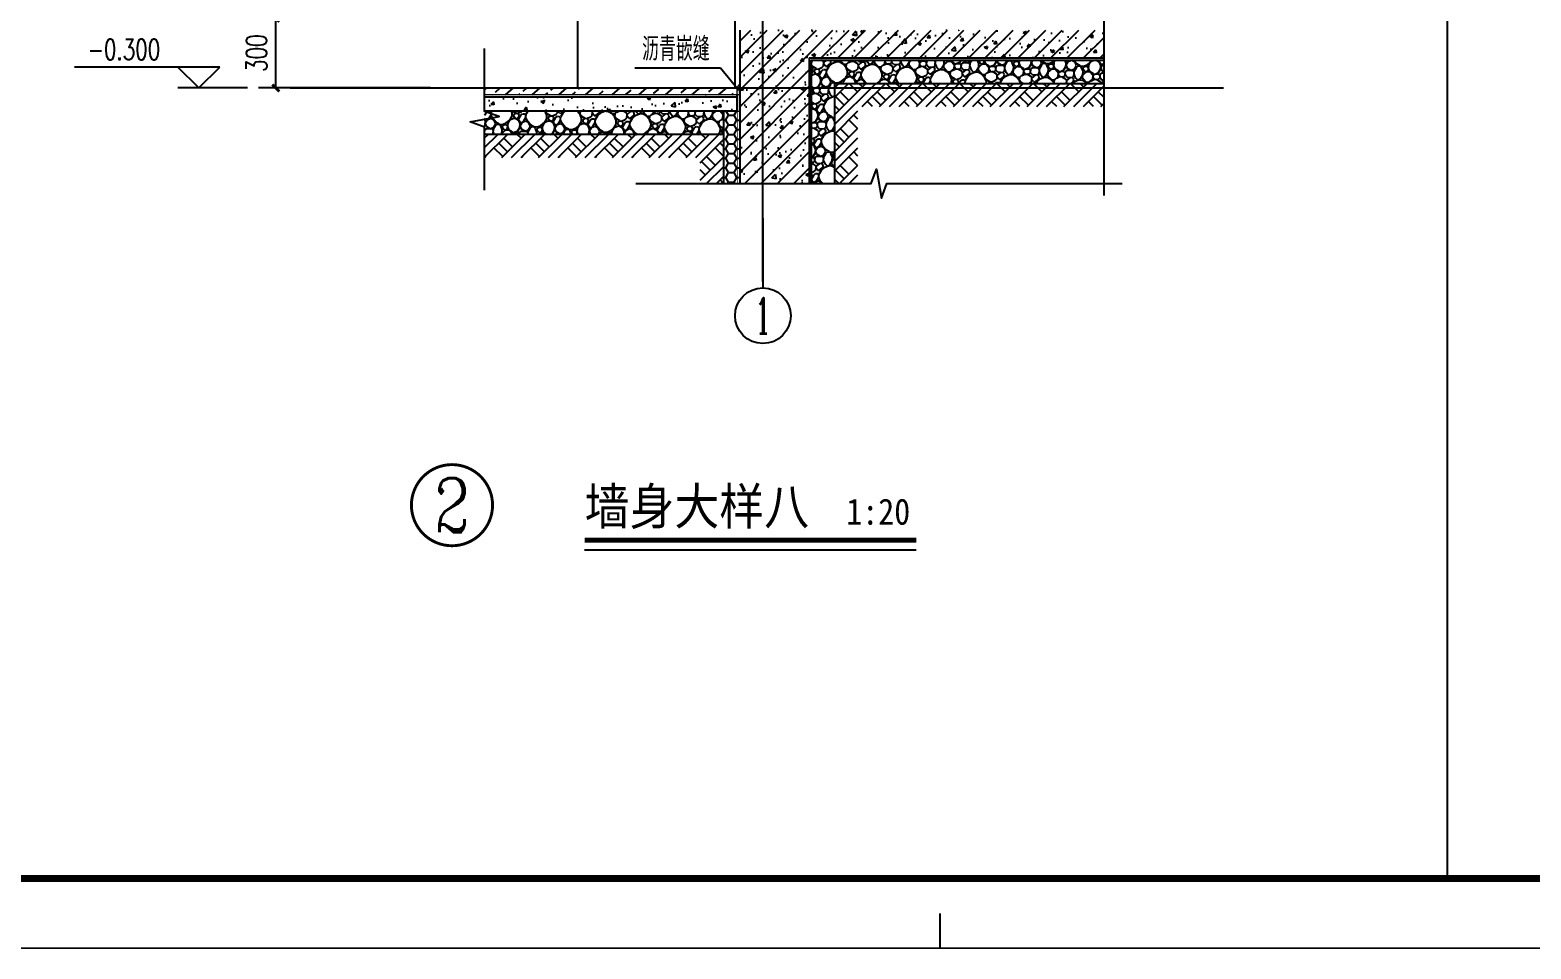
# Model space of a CAD drawing. Extents: x 1738711 to 2346805, y 1189731 to 2516152.
# Drawn here: x 1969350 to 1975823, y 1217881 to 1221844 of the extents above; entities that cross this region are included whole.
import ezdxf
from ezdxf.enums import TextEntityAlignment as Align

# ---------------------------------------------------------------- set-up
doc = ezdxf.new("R2010")
doc.units = 0
doc.header["$LTSCALE"] = 1000
doc.header["$MEASUREMENT"] = 0
doc.linetypes.add('S & C -P1$0$DASHED', pattern=[0.75, 0.5, -0.25])
for name, color, linetype in [('AXIS', 3, 'Continuous'), ('AXIS_TEXT', 7, 'Continuous'), ('DIM_ELEV', 3, 'Continuous'), ('DIM_LEAD', 3, 'Continuous'), ('DIM_SYMB', 3, 'Continuous'), ('DOTE', 1, 'Continuous'), ('PUB_DIM', 3, 'Continuous'), ('PUB_HATCH', 8, 'Continuous'), ('PUB_TEXT', 7, 'Continuous'), ('TK', 4, 'Continuous'), ('WALL', 40, 'Continuous'), ('切线', 35, 'Continuous'), ('看线', 8, 'Continuous')]:
    doc.layers.add(name, color=color, linetype=linetype)
for name, color, linetype, lineweight in [('可见细线', 142, 'Continuous', 9), ('填充', 252, 'Continuous', 5), ('完成面', 105, 'Continuous', 18)]:
    doc.layers.add(name, color=color, linetype=linetype, lineweight=lineweight)
doc.styles.add('_TCH_AXIS', font='COMPLEX', dxfattribs={"bigfont": 'GBCBIG'})
doc.styles.add('_TCH_DIM', font='SIMPLEX', dxfattribs={"bigfont": 'GBCBIG'})
doc.styles.add('_TCH_DIM_T3', font='SIMPLEX', dxfattribs={"width": 0.705882, "bigfont": 'GBCBIG'})
doc.styles.add('_TCH_LABEL', font='COMPLEX', dxfattribs={"bigfont": 'GBCBIG'})
doc.styles.add('COMPLEX', font='COMPLEX')
doc.styles.add('宋体', font='SIMSUN.TTF', dxfattribs={"width": 0.75})
doc.styles.add('黑体', font='simhei_0.ttf', dxfattribs={"width": 0.9})
doc.dimstyles.new('_TCH_ARCH&&30', dxfattribs={"dimtxt": 89.25, "dimasz": 30, "dimexe": 75, "dimexo": 90, "dimgap": 37.875, "dimtad": 1, "dimdec": 0, "dimzin": 0, "dimdsep": 46, "dimtxsty": '_TCH_DIM_T3', "dimblk": 'ARCHTICK', "dimcen": 0.09, "dimclrt": 7, "dimazin": 2, "dimtfac": 1, "dimtdec": 0, "dimtix": 1, "dimtmove": 2, "dimatfit": 3, "dimfxl": 20, "dimtolj": 1, "dimtzin": 0, "dimarcsym": 0})

# ---------------------------------------------------------------- blocks, each defined once
blk = doc.blocks.new('hjashrtahreahe')
blk.add_line((42800, 0), (42800, 500))
at = {"const_width": 25}
blk.add_lwpolyline([(42800, 500), (42800, 0)], dxfattribs=at)
at = {"layer": 'TK', "color": 7, "const_width": 25}
blk.add_lwpolyline([(0, 59400), (84100, 59400), (84100, 0), (0, 0)], close=True, dxfattribs=at)
at = {"layer": 'TK', "color": 3, "const_width": 100}
blk.add_lwpolyline([(2500, 1000), (2500, 58400), (83100, 58400), (83100, 1000)], close=True, dxfattribs=at)
at = {"layer": 'TK', "style": '宋体', "width": 0.75}
for tag, height, p in [('项目负责人', 350, (6003, 57089)), ('专业负责人', 350, (6003, 56224)), ('设计人', 350, (6003, 55419)), ('版号1', 250, (77304, 22193)), ('时间1', 250, (82405, 22193)), ('版号2', 250, (77304, 21593)), ('时间2', 250, (82405, 21593)), ('版号3', 250, (77304, 20993)), ('时间3', 250, (82405, 20993)), ('建筑会签', 0.0001, (78978, 2403)), ('电气会签', 0.0001, (82128, 2403)), ('结构会签', 0.0001, (78978, 1803)), ('暖通会签', 0.0001, (82128, 1803)), ('给排水会签', 0.0001, (78978, 1250)), ('智能化会签', 0.0001, (82128, 1250))]:
    blk.add_attdef(tag, text='', height=height, dxfattribs=at).set_placement(p, align=Align.CENTER)
for tag, p in [('合作设计单位', (80816, 48986)), ('版号说明1', (79854, 22318)), ('版号说明2', (79854, 21718)), ('版号说明3', (79854, 21118)), ('浙江绿储科技有限公司', (80545, 16036)), ('百兆瓦级集中式熔盐储能关键', (80545, 14953)), ('设备研发及制造基地项目', (80545, 14603)), ('1#研发楼', (80545, 13636)), ('图名', (80545, 12436)), ('工程编号', (78978, 11461)), ('子项编号', (82128, 11461)), ('建筑', (78978, 10711)), ('图号', (82128, 10711)), ('施工图', (78978, 9961)), ('2023.03', (82128, 9961)), ('审定', (79353, 8461)), ('审核', (79353, 7711)), ('工程负责', (79353, 6961)), ('专业负责', (79353, 6211)), ('设计', (79353, 5461)), ('制图', (79353, 4711)), ('校对', (79353, 3961))]:
    blk.add_attdef(tag, text='', height=250, dxfattribs=at).set_placement(p, align=Align.MIDDLE_CENTER)
blk = doc.blocks.new('_ArchTick')
at = {"color": 0, "linetype": 'ByBlock', "const_width": 0.4}
blk.add_lwpolyline([(-0.5, -0.5), (0.5, 0.5)], dxfattribs=at)
blk = doc.blocks.new('*D1396')
at = {"layer": 'Defpoints', "color": 0, "transparency": 16777216}
for p in [(1970410, 1221894.4), (1971168, 1221894.4), (1971168, 1221594.4)]:
    blk.add_point(p, dxfattribs=at)
at = {"layer": 'PUB_DIM', "color": 0, "lineweight": -2, "transparency": 16777216}
for p, q in [((1971078, 1221894.4), (1970335, 1221894.4)), ((1970410, 1221594.4), (1970410, 1221894.4)), ((1971078, 1221594.4), (1970335, 1221594.4))]:
    blk.add_line(p, q, dxfattribs=at)
at = {"layer": 'PUB_DIM', "color": 0, "lineweight": -2, "transparency": 16777216, "xscale": 30, "yscale": 30, "zscale": 30}
for p, rotation in [((1970410, 1221894.4), 90), ((1970410, 1221594.4), 270)]:
    blk.add_blockref('_ArchTick', p, dxfattribs=dict(at, rotation=rotation))
at = {"layer": 'PUB_DIM', "color": 7, "transparency": 16777216, "insert": (1970327.5, 1221744.4), "char_height": 89.25, "attachment_point": 5, "rotation": 90, "style": '_TCH_DIM_T3'}
blk.add_mtext('\\A1;300', dxfattribs=at)
blk = doc.blocks.new('_AXISO')
blk.add_circle((0, 0), 0.5)
at = {"layer": 'AXIS_TEXT', "style": 'COMPLEX', "width": 1.041667}
blk.add_attdef('A', text='', height=0.56, dxfattribs=at).set_placement((-0.25, -0.28), (0.25, -0.28), align=Align.FIT)

msp = doc.modelspace()

# ---------------------------------------------------------------- hatches: boundary and pattern name
at = {"layer": 'PUB_HATCH'}
h = msp.add_hatch(dxfattribs=at)
h.set_pattern_fill('钢筋混凝土', color=256, scale=20, style=0)
h.set_pattern_definition([(45, (-301039.545, -150941.136), (-35.3553391, 35.3553391), []), (50, (-301039.55, -150941.14), (143.4520365, -12.550427), [15, -165]), (355, (-301039.55, -150941.14), (-27.750267, 150.438427), [12, -132]), (100.4514, (-301027.59, -150942.18), (115.701876, 137.8879084), [12.748038, -140.2284224]), (46.1842, (-301039.55, -150901.14), (213.44821, -33.103803), [22.5, -247.5]), (96.6356, (-301021.76, -150903.9), (186.932541, 194.823574), [19.122058, -210.3426]), (351.1842, (-301039.55, -150901.14), (186.932389, 194.82372), [18, -198]), (21, (-301019.55, -150911.14), (119.3814104, -80.523778), [15, -165]), (326, (-301019.55, -150911.14), (48.663066, 145.030009), [12, -132]), (71.4514, (-301009.6, -150917.85), (168.044526, 64.506099), [12.748038, -140.2284224]), (37.5, (-301039.545, -150941.136), (2.4319711, 66.5787708), [0, -130.4, 0, -134, 0, -132.5]), (7.5, (-301039.545, -150941.14), (52.6139075, 78.8823424), [0, -76.4, 0, -127.4, 0, -50.5]), (327.5, (-301084.145, -150941.136), (106.7644872, -4.5109743), [0, -50, 0, -156, 0, -207]), (317.5, (-301104.145, -150941.14), (116.637234, 20.0209965), [0, -65, 0, -103.6, 0, -147])])
h.paths.add_polyline_path([(1973982.3, 1221724.4), (1972710.8, 1221724.4), (1972710.8, 1221182), (1972410.8, 1221182), (1972410.8, 1221844.4), (1973982.3, 1221844.4)])
h = msp.add_hatch(dxfattribs=at)
h.set_pattern_fill('卵石砌体,_O', color=256, scale=20, angle=355.73708)
h.set_pattern_definition([(355.73708, (-211633.43, -150948.94), (11.150005, 149.585017), [7.5, -22.5, 7.5, -112.5]), (355.73708, (-211594.92, -150936.77), (11.150005, 149.585017), [7.5, -142.5]), (355.73708, (-211668.6, -150916.24), (11.150005, 149.585017), [15, -135]), (355.73708, (-211705.44, -150905.97), (11.150005, 149.585017), [22.5, -127.5]), (355.73708, (-211630.09, -150904.07), (11.150005, 149.585017), [15, -15, 22.5, -97.5]), (355.73708, (-211635.9, -150881.07), (11.150005, 149.585017), [22.5, -127.5]), (355.73708, (-211672.73, -150870.8), (11.150005, 149.585017), [22.5, -52.5, 22.5, -52.5]), (355.73708, (-211700.98, -150846.14), (11.150005, 149.585017), [22.5, -7.5, 7.5, -112.5]), (355.73708, (-211602.63, -150838.43), (11.150005, 149.585017), [7.5, -142.5]), (355.73708, (-211631.43, -150821.24), (11.150005, 149.585017), [15, -135]), (85.73708, (-211728.11, -150806.51), (-149.585017, 11.150005), [15, -135]), (85.73708, (-211720.95, -150912.33), (-149.585017, 11.150005), [7.5, -15, 22.5, -105]), (85.73708, (-211682.44, -150900.16), (-149.585017, 11.150005), [30, -7.5, 7.5, -105]), (85.73708, (-211657.22, -150864.44), (-149.585017, 11.150005), [22.5, -127.5]), (85.73708, (-211654.76, -150932.31), (-149.585017, 11.150005), [15, -135]), (85.73708, (-211638.36, -150813.2), (-149.585017, 11.150005), [15, -135]), (85.73708, (-211637.57, -150903.51), (-149.585017, 11.150005), [15, -75, 7.5, -52.5]), (85.73708, (-211609.55, -150830.39), (-149.585017, 11.150005), [7.5, -7.5, 7.5, -127.5]), (85.73708, (-211607.1, -150898.26), (-149.585017, 11.150005), [15, -22.5, 15, -97.5]), (85.73708, (-211602.4, -150936.21), (-149.585017, 11.150005), [15, -135]), (40.7370797, (-211729.55, -150926.74), (11.1500054, 149.585017), [21.21315, -42.426404, 31.8198, -116.672678]), (40.7370797, (-211737.03, -150926.18), (11.1500054, 149.585017), [21.213203, -190.91883]), (40.7370797, (-211653.64, -150917.35), (11.1500054, 149.585017), [21.213203, -190.91883]), (40.7370797, (-211663.02, -150841.44), (11.1500054, 149.585017), [21.213203, -190.91883]), (40.7370797, (-211601.29, -150921.25), (11.1500054, 149.585017), [21.213203, -190.91883]), (40.7370797, (-211727.32, -150896.82), (11.1500054, 149.585017), [10.606602, -201.52542]), (40.7370797, (-211709.01, -150853.06), (11.1500054, 149.585017), [10.606602, -201.52542]), (40.7370797, (-211697.96, -150906.53), (11.1500054, 149.585017), [10.606602, -201.52542]), (40.7370797, (-211679.1, -150855.29), (11.1500054, 149.585017), [10.606602, -201.52542]), (40.7370797, (-211636.45, -150888.55), (11.1500054, 149.585017), [10.606602, -201.52542]), (40.7370797, (-211630.32, -150806.28), (11.1500054, 149.585017), [10.606602, -201.52542]), (40.7370797, (-211616.48, -150822.35), (11.1500054, 149.585017), [10.606602, -201.52542]), (40.7370797, (-211615.13, -150905.18), (11.1500054, 149.585017), [10.606602, -201.52542]), (40.7370797, (-211610.44, -150943.13), (11.1500054, 149.585017), [10.606602, -201.52542]), (40.7370797, (-211605.98, -150883.3), (11.1500054, 149.585017), [10.606602, -201.52542]), (40.7370797, (-211600.4, -150808.51), (11.1500054, 149.585017), [10.606602, -201.52542]), (40.7370797, (-211595.15, -150838.98), (11.1500054, 149.585017), [10.606602, -201.52542]), (130.7370797, (-211623.96, -150821.79), (-149.585017, 11.1500054), [10.606602, -201.52542]), (130.7370797, (-211607.88, -150807.95), (-149.585017, 11.1500054), [10.606602, -201.52542]), (130.7370797, (-211602.63, -150838.43), (-149.585017, 11.1500054), [10.606602, -201.52542]), (130.7370797, (-211577.97, -150810.18), (-149.585017, 11.1500054), [10.606602, -201.52542]), (130.7370797, (-211656.66, -150856.96), (-149.585017, 11.1500054), [10.606602, -201.52542]), (130.7370797, (-211672.73, -150870.8), (-149.585017, 11.1500054), [10.606602, -201.52542]), (130.7370797, (-211720.4, -150904.86), (-149.585017, 11.1500054), [10.606602, -201.52542]), (130.7370797, (-211705.44, -150905.97), (-149.585017, 11.1500054), [10.606602, -201.52542]), (130.7370797, (-211686.58, -150854.73), (-149.585017, 11.1500054), [10.606602, -201.52542]), (130.7370797, (-211718.17, -150874.94), (-149.585017, 11.1500054), [10.606602, -201.52542]), (130.7370797, (-211630.09, -150904.07), (-149.585017, 11.1500054), [10.606602, -201.52542]), (130.7370797, (-211606.54, -150890.78), (-149.585017, 11.1500054), [10.606602, -201.52542]), (130.7370797, (-211601.29, -150921.25), (-149.585017, 11.1500054), [10.606602, -201.52542]), (130.7370797, (-211600.17, -150906.3), (-149.585017, 11.1500054), [10.606602, -201.52542]), (130.7370797, (-211594.92, -150936.77), (-149.585017, 11.1500054), [10.606602, -201.52542]), (130.7370797, (-211707.9, -150838.1), (-149.585017, 11.1500054), [21.213203, -190.91883]), (130.7370797, (-211636.45, -150888.55), (-149.585017, 11.1500054), [21.213203, -190.91883]), (130.7370797, (-211647.83, -150940.35), (-149.585017, 11.1500054), [53.033008, -159.099024]), (22.302131, (-211732.57, -150866.344), (149.5850167, -11.1500042), [16.77, -318.64018]), (22.302131, (-211713.475, -150912.89), (149.5850167, -11.1500042), [16.77, -318.64018]), (22.302131, (-211678.54, -150847.81), (149.5850167, -11.1500042), [16.77, -318.64018]), (22.302131, (-211625.954, -150949.5), (149.5850167, -11.1500042), [16.77, -318.64018]), (22.302131, (-211645.604, -150910.43), (149.5850167, -11.1500042), [16.77, -318.64018]), (22.302131, (-211628.416, -150881.63), (149.5850167, -11.1500042), [16.77, -318.64018]), (22.302131, (-211646.95, -150827.6), (149.5850167, -11.1500042), [16.77, -318.64018]), (22.302131, (-211595.154, -150838.98), (149.5850167, -11.1500042), [16.77, -318.64018]), (59.1720285, (-211717.61, -150867.46), (11.1500056, 149.5850171), [16.77, -318.64018]), (59.1720285, (-211717.05, -150859.98), (11.1500056, 149.5850171), [16.77, -318.64018]), (59.1720285, (-211655.545, -150842), (11.1500056, 149.5850171), [33.54, -301.87018]), (59.1720285, (-211603.75, -150853.384), (11.1500056, 149.5850171), [16.77, -318.64018]), (59.1720285, (-211612.9, -150875.264), (11.1500056, 149.5850171), [16.77, -318.64018]), (59.1720285, (-211689.92, -150899.606), (11.1500056, 149.5850171), [16.77, -318.64018]), (59.1720285, (-211609, -150822.91), (11.1500056, 149.5850171), [16.77, -318.64018]), (59.1720285, (-211587.12, -150832.06), (11.1500056, 149.5850171), [16.77, -318.64018]), (112.302131, (-211721.743, -150822.026), (11.1500042, 149.5850167), [16.77, -318.64018]), (112.302131, (-211648.39, -150947.826), (11.1500042, 149.5850167), [16.77, -318.64018]), (112.302131, (-211708.46, -150845.58), (11.1500042, 149.5850167), [16.77, -318.64018]), (112.302131, (-211597.384, -150868.9), (11.1500042, 149.5850167), [16.77, -318.64018]), (112.302131, (-211650.296, -150872.476), (11.1500042, 149.5850167), [16.77, -318.64018]), (112.302131, (-211603.19, -150845.904), (11.1500042, 149.5850167), [16.77, -318.64018]), (112.302131, (-211680.21, -150870.246), (11.1500042, 149.5850167), [16.77, -318.64018]), (112.302131, (-211712.36, -150897.933), (11.1500042, 149.5850167), [16.77, -318.64018]), (149.1720285, (-211714.82, -150830.06), (-149.5850171, 11.1500056), [16.77, -318.64018]), (149.1720285, (-211668.6, -150916.24), (-149.5850171, 11.1500056), [16.77, -318.64018]), (149.1720285, (-211693.5, -150846.694), (-149.5850171, 11.1500056), [16.77, -318.64018]), (149.1720285, (-211608.21, -150913.22), (-149.5850171, 11.1500056), [16.77, -318.64018]), (149.1720285, (-211633.43, -150948.94), (-149.5850171, 11.1500056), [16.77, -318.64018]), (149.1720285, (-211609.555, -150830.39), (-149.5850171, 11.1500056), [16.77, -318.64018]), (149.1720285, (-211635.895, -150881.07), (-149.5850171, 11.1500056), [16.77, -318.64018]), (149.1720285, (-211714.82, -150830.06), (-149.5850171, 11.1500056), [16.77, -318.64018]), (149.1720285, (-211582.98, -150877.494), (-149.5850171, 11.1500056), [16.77, -318.64018]), (239.1720285, (-211729.55, -150926.735), (-11.1500056, -149.5850171), [16.77, -318.64018])])
h.paths.add_polyline_path([(1973982.3, 1221614.4), (1973982.3, 1221714.4), (1972720.8, 1221714.4), (1972720.8, 1221182), (1972820.8, 1221182), (1972820.8, 1221614.4)])
h = msp.add_hatch(dxfattribs=at)
h.set_pattern_fill('天然石材,_O', color=256, scale=15, angle=355.73708)
h.set_pattern_definition([(40.7370797, (-211836.14, -151194.284), (-48.9441874, 56.828435), []), (40.7370797, (-211812.134, -151223.075), (-48.9441874, 56.828435), [29.605275, -16.9173])])
h.paths.add_polyline_path([(1971310.8, 1221594.4), (1971310.8, 1221564.4), (1972398.5, 1221564.4), (1972398.5, 1221594.4)])
h = msp.add_hatch(dxfattribs=at)
h.set_pattern_fill('混凝土,_O', color=256, scale=20, angle=355.73708)
h.set_pattern_definition([(45.7370797, (-211838.14, -151221.14), (142.1222535, -23.178979), [15, -165]), (350.73708, (-211838.14, -151221.14), (-16.490899, 152.085002), [12, -132]), (96.18848, (-211826.3, -151223.07), (125.631454, 128.905924), [12.748038, -140.228422]), (41.92128, (-211835.17, -151181.25), (210.396977, -48.878544), [22.5, -247.5]), (92.37268, (-211817.64, -151185.32), (200.897275, 180.389259), [19.122058, -210.3426]), (346.92128, (-211835.17, -151181.25), (200.897134, 180.389416), [18, -198]), (16.7370797, (-211815.97, -151192.71), (113.065532, -89.1750274), [15, -165]), (321.73708, (-211815.97, -151192.7), (59.309007, 141.011486), [12, -132]), (67.18848, (-211806.55, -151200.14), (172.3745775, 51.836324), [12.748038, -140.228422]), (33.2370797, (-211838.143, -151221.136), (7.3742673, 66.2138005), [0, -130.4, 0, -134, 0, -132.5]), (3.2370797, (-211838.14, -151221.14), (58.3319387, 74.7531413), [0, -76.4, 0, -127.4, 0, -50.5]), (323.2370797, (-211882.62, -151217.82), (106.1338018, -12.4346586), [0, -50, 0, -156, 0, -207]), (313.2370797, (-211902.56, -151216.33), (117.802779, 11.2955687), [0, -65, 0, -103.6, 0, -147])])
h.paths.add_polyline_path([(1971310.8, 1221554.4), (1971310.8, 1221494.4), (1972398.5, 1221494.4), (1972398.5, 1221554.4)])
h = msp.add_hatch(dxfattribs=at)
h.set_pattern_fill('卵石砌体,_O', color=256, scale=20, angle=355.73708)
h.set_pattern_definition([(355.73708, (-211733.43, -151228.94), (11.150005, 149.585017), [7.5, -22.5, 7.5, -112.5]), (355.73708, (-211694.92, -151216.77), (11.150005, 149.585017), [7.5, -142.5]), (355.73708, (-211768.6, -151196.24), (11.150005, 149.585017), [15, -135]), (355.73708, (-211805.44, -151185.97), (11.150005, 149.585017), [22.5, -127.5]), (355.73708, (-211730.09, -151184.07), (11.150005, 149.585017), [15, -15, 22.5, -97.5]), (355.73708, (-211735.9, -151161.07), (11.150005, 149.585017), [22.5, -127.5]), (355.73708, (-211772.73, -151150.8), (11.150005, 149.585017), [22.5, -52.5, 22.5, -52.5]), (355.73708, (-211800.98, -151126.14), (11.150005, 149.585017), [22.5, -7.5, 7.5, -112.5]), (355.73708, (-211702.63, -151118.43), (11.150005, 149.585017), [7.5, -142.5]), (355.73708, (-211731.43, -151101.24), (11.150005, 149.585017), [15, -135]), (85.73708, (-211828.11, -151086.51), (-149.585017, 11.150005), [15, -135]), (85.73708, (-211820.95, -151192.33), (-149.585017, 11.150005), [7.5, -15, 22.5, -105]), (85.73708, (-211782.44, -151180.16), (-149.585017, 11.150005), [30, -7.5, 7.5, -105]), (85.73708, (-211757.22, -151144.44), (-149.585017, 11.150005), [22.5, -127.5]), (85.73708, (-211754.76, -151212.31), (-149.585017, 11.150005), [15, -135]), (85.73708, (-211738.36, -151093.2), (-149.585017, 11.150005), [15, -135]), (85.73708, (-211737.57, -151183.51), (-149.585017, 11.150005), [15, -75, 7.5, -52.5]), (85.73708, (-211709.55, -151110.39), (-149.585017, 11.150005), [7.5, -7.5, 7.5, -127.5]), (85.73708, (-211707.1, -151178.26), (-149.585017, 11.150005), [15, -22.5, 15, -97.5]), (85.73708, (-211702.4, -151216.21), (-149.585017, 11.150005), [15, -135]), (40.7370797, (-211829.55, -151206.74), (11.1500054, 149.585017), [21.21315, -42.426404, 31.8198, -116.672678]), (40.7370797, (-211837.03, -151206.18), (11.1500054, 149.585017), [21.213203, -190.91883]), (40.7370797, (-211753.64, -151197.35), (11.1500054, 149.585017), [21.213203, -190.91883]), (40.7370797, (-211763.02, -151121.44), (11.1500054, 149.585017), [21.213203, -190.91883]), (40.7370797, (-211701.29, -151201.25), (11.1500054, 149.585017), [21.213203, -190.91883]), (40.7370797, (-211827.32, -151176.82), (11.1500054, 149.585017), [10.606602, -201.52542]), (40.7370797, (-211809.01, -151133.06), (11.1500054, 149.585017), [10.606602, -201.52542]), (40.7370797, (-211797.96, -151186.53), (11.1500054, 149.585017), [10.606602, -201.52542]), (40.7370797, (-211779.1, -151135.29), (11.1500054, 149.585017), [10.606602, -201.52542]), (40.7370797, (-211736.45, -151168.55), (11.1500054, 149.585017), [10.606602, -201.52542]), (40.7370797, (-211730.32, -151086.28), (11.1500054, 149.585017), [10.606602, -201.52542]), (40.7370797, (-211716.48, -151102.35), (11.1500054, 149.585017), [10.606602, -201.52542]), (40.7370797, (-211715.13, -151185.18), (11.1500054, 149.585017), [10.606602, -201.52542]), (40.7370797, (-211710.44, -151223.13), (11.1500054, 149.585017), [10.606602, -201.52542]), (40.7370797, (-211705.98, -151163.3), (11.1500054, 149.585017), [10.606602, -201.52542]), (40.7370797, (-211700.4, -151088.51), (11.1500054, 149.585017), [10.606602, -201.52542]), (40.7370797, (-211695.15, -151118.98), (11.1500054, 149.585017), [10.606602, -201.52542]), (130.7370797, (-211723.96, -151101.79), (-149.585017, 11.1500054), [10.606602, -201.52542]), (130.7370797, (-211707.88, -151087.95), (-149.585017, 11.1500054), [10.606602, -201.52542]), (130.7370797, (-211702.63, -151118.43), (-149.585017, 11.1500054), [10.606602, -201.52542]), (130.7370797, (-211677.97, -151090.18), (-149.585017, 11.1500054), [10.606602, -201.52542]), (130.7370797, (-211756.66, -151136.96), (-149.585017, 11.1500054), [10.606602, -201.52542]), (130.7370797, (-211772.73, -151150.8), (-149.585017, 11.1500054), [10.606602, -201.52542]), (130.7370797, (-211820.4, -151184.86), (-149.585017, 11.1500054), [10.606602, -201.52542]), (130.7370797, (-211805.44, -151185.97), (-149.585017, 11.1500054), [10.606602, -201.52542]), (130.7370797, (-211786.58, -151134.73), (-149.585017, 11.1500054), [10.606602, -201.52542]), (130.7370797, (-211818.17, -151154.94), (-149.585017, 11.1500054), [10.606602, -201.52542]), (130.7370797, (-211730.09, -151184.07), (-149.585017, 11.1500054), [10.606602, -201.52542]), (130.7370797, (-211706.54, -151170.78), (-149.585017, 11.1500054), [10.606602, -201.52542]), (130.7370797, (-211701.29, -151201.25), (-149.585017, 11.1500054), [10.606602, -201.52542]), (130.7370797, (-211700.17, -151186.3), (-149.585017, 11.1500054), [10.606602, -201.52542]), (130.7370797, (-211694.92, -151216.77), (-149.585017, 11.1500054), [10.606602, -201.52542]), (130.7370797, (-211807.9, -151118.1), (-149.585017, 11.1500054), [21.213203, -190.91883]), (130.7370797, (-211736.45, -151168.55), (-149.585017, 11.1500054), [21.213203, -190.91883]), (130.7370797, (-211747.83, -151220.35), (-149.585017, 11.1500054), [53.033008, -159.099024]), (22.302131, (-211832.57, -151146.344), (149.5850167, -11.1500042), [16.77, -318.64018]), (22.302131, (-211813.475, -151192.89), (149.5850167, -11.1500042), [16.77, -318.64018]), (22.302131, (-211778.54, -151127.81), (149.5850167, -11.1500042), [16.77, -318.64018]), (22.302131, (-211725.954, -151229.5), (149.5850167, -11.1500042), [16.77, -318.64018]), (22.302131, (-211745.604, -151190.43), (149.5850167, -11.1500042), [16.77, -318.64018]), (22.302131, (-211728.416, -151161.63), (149.5850167, -11.1500042), [16.77, -318.64018]), (22.302131, (-211746.95, -151107.6), (149.5850167, -11.1500042), [16.77, -318.64018]), (22.302131, (-211695.154, -151118.98), (149.5850167, -11.1500042), [16.77, -318.64018]), (59.1720285, (-211817.61, -151147.46), (11.1500056, 149.5850171), [16.77, -318.64018]), (59.1720285, (-211817.05, -151139.98), (11.1500056, 149.5850171), [16.77, -318.64018]), (59.1720285, (-211755.545, -151122), (11.1500056, 149.5850171), [33.54, -301.87018]), (59.1720285, (-211703.75, -151133.384), (11.1500056, 149.5850171), [16.77, -318.64018]), (59.1720285, (-211712.9, -151155.264), (11.1500056, 149.5850171), [16.77, -318.64018]), (59.1720285, (-211789.92, -151179.606), (11.1500056, 149.5850171), [16.77, -318.64018]), (59.1720285, (-211709, -151102.91), (11.1500056, 149.5850171), [16.77, -318.64018]), (59.1720285, (-211687.12, -151112.06), (11.1500056, 149.5850171), [16.77, -318.64018]), (112.302131, (-211821.743, -151102.026), (11.1500042, 149.5850167), [16.77, -318.64018]), (112.302131, (-211748.39, -151227.826), (11.1500042, 149.5850167), [16.77, -318.64018]), (112.302131, (-211808.46, -151125.58), (11.1500042, 149.5850167), [16.77, -318.64018]), (112.302131, (-211697.384, -151148.9), (11.1500042, 149.5850167), [16.77, -318.64018]), (112.302131, (-211750.296, -151152.476), (11.1500042, 149.5850167), [16.77, -318.64018]), (112.302131, (-211703.19, -151125.904), (11.1500042, 149.5850167), [16.77, -318.64018]), (112.302131, (-211780.21, -151150.246), (11.1500042, 149.5850167), [16.77, -318.64018]), (112.302131, (-211812.36, -151177.933), (11.1500042, 149.5850167), [16.77, -318.64018]), (149.1720285, (-211814.82, -151110.06), (-149.5850171, 11.1500056), [16.77, -318.64018]), (149.1720285, (-211768.6, -151196.24), (-149.5850171, 11.1500056), [16.77, -318.64018]), (149.1720285, (-211793.5, -151126.694), (-149.5850171, 11.1500056), [16.77, -318.64018]), (149.1720285, (-211708.21, -151193.22), (-149.5850171, 11.1500056), [16.77, -318.64018]), (149.1720285, (-211733.43, -151228.94), (-149.5850171, 11.1500056), [16.77, -318.64018]), (149.1720285, (-211709.555, -151110.39), (-149.5850171, 11.1500056), [16.77, -318.64018]), (149.1720285, (-211735.895, -151161.07), (-149.5850171, 11.1500056), [16.77, -318.64018]), (149.1720285, (-211814.82, -151110.06), (-149.5850171, 11.1500056), [16.77, -318.64018]), (149.1720285, (-211682.98, -151157.494), (-149.5850171, 11.1500056), [16.77, -318.64018]), (239.1720285, (-211829.55, -151206.735), (-11.1500056, -149.5850171), [16.77, -318.64018])])
h.paths.add_polyline_path([(1971310.8, 1221494.4), (1971310.8, 1221394.4), (1972340.8, 1221394.4), (1972340.8, 1221494.4)])
h = msp.add_hatch(dxfattribs=at)
h.set_pattern_fill('HONEY', color=256, scale=15, style=0)
h.set_pattern_definition([(0, (-211838.143, -151221.136), (35.71875, 20.622225), [23.8125, -47.625]), (120, (-211838.143, -151221.136), (-35.71874573, 20.62223239), [23.8125, -47.625]), (60, (-211838.143, -151221.136), (4.27e-06, 41.24445739), [-47.625, 23.8125])])
h.paths.add_polyline_path([(1972340.8, 1221182), (1972410.8, 1221182), (1972410.8, 1221494.4), (1972340.8, 1221494.4)])
at = {"layer": '填充'}
msp.add_hatch(color=256, dxfattribs=at).paths.add_polyline_path([(1972410.8, 1221614.4), (1972398.5, 1221594.4), (1972398.5, 1221494.4), (1972410.8, 1221494.4)])
at = {"layer": '看线'}
h = msp.add_hatch(dxfattribs=at)
h.set_pattern_fill('夯实土壤', color=256, scale=20, style=0)
h.set_pattern_definition([(45, (-211714.54, -150941.14), (-79.478802, 79.478802), []), (45, (-211672.54, -150941.14), (-79.478802, 79.478802), []), (45, (-211630.54, -150941.14), (-79.478802, 79.478802), []), (135, (-211714.54, -150941.14), (-79.478802, -79.478802), [53, -59.4]), (135, (-211693.54, -150920.14), (-79.478802, -79.478802), [53, -59.4]), (135, (-211672.54, -150899.14), (-79.478802, -79.478802), [53, -59.4])])
h.paths.add_polyline_path([(1973982.3, 1221514.4), (1973982.3, 1221614.4), (1972820.8, 1221614.4), (1972820.8, 1221182), (1972920.8, 1221182), (1972920.8, 1221514.4)])
h = msp.add_hatch(dxfattribs=at)
h.set_pattern_fill('夯实土壤', color=256, scale=20, style=0)
h.set_pattern_definition([(45, (-211814.54, -151221.14), (-79.478802, 79.478802), []), (45, (-211772.54, -151221.14), (-79.478802, 79.478802), []), (45, (-211730.54, -151221.14), (-79.478802, 79.478802), []), (135, (-211814.54, -151221.14), (-79.478802, -79.478802), [53, -59.4]), (135, (-211793.54, -151200.14), (-79.478802, -79.478802), [53, -59.4]), (135, (-211772.54, -151179.14), (-79.478802, -79.478802), [53, -59.4])])
h.paths.add_polyline_path([(1972240.8, 1221182), (1972340.8, 1221182), (1972340.8, 1221394.4), (1971310.8, 1221394.4), (1971310.8, 1221294.4), (1972240.8, 1221294.4)])

# ---------------------------------------------------------------- linework, layer by layer
at = {"layer": 'AXIS'}
msp.add_line((1972510.8, 1221032.3), (1972510.8, 1220732.3), dxfattribs=at)
at = {"layer": 'AXIS', "const_width": 12.5}
msp.add_lwpolyline([(1971345.1, 1219795.2, 1), (1970995.1, 1219795.2, 1)], format="xyb", close=True, dxfattribs=at)
at = {"layer": 'DIM_ELEV'}
for p, q in [((1970168.2, 1221684.4), (1969541.8, 1221684.4)), ((1970078.2, 1221594.4), (1969988.2, 1221684.4)), ((1970078.2, 1221594.4), (1970168.2, 1221684.4)), ((1970288.2, 1221594.4), (1969988.2, 1221594.4))]:
    msp.add_line(p, q, dxfattribs=at)
at = {"layer": 'DIM_LEAD'}
for p, q in [((1972328.2, 1221680.2), (1971958.3, 1221680.2)), ((1972407.5, 1221583.4), (1972328.2, 1221680.2))]:
    msp.add_line(p, q, dxfattribs=at)
at = {"layer": 'DIM_SYMB'}
for points in [[(1973982.3, 1221131.3), (1973982.3, 1227333.1), (1973919.3, 1227356), (1974045.3, 1227378.3), (1973982.3, 1227400.6), (1973982.3, 1233602.4)], [(1971310.8, 1221154.4), (1971310.8, 1221425.8), (1971247.8, 1221448.7), (1971373.8, 1221471), (1971310.8, 1221493.3), (1971310.8, 1221764.7)], [(1971962.9, 1221182), (1972977.8, 1221182), (1973000.7, 1221245), (1973022.9, 1221119), (1973045.3, 1221182), (1974060.2, 1221182)], [(1971742, 1219602.4), (1973172.1, 1219602.4)]]:
    msp.add_lwpolyline(points, dxfattribs=at)
at = {"layer": 'DIM_SYMB', "const_width": 21}
msp.add_lwpolyline([(1971742, 1219644.4), (1973172.1, 1219644.4)], dxfattribs=at)
at = {"layer": 'DOTE'}
for p, q in [((1972510.8, 1220760.2), (1972510.8, 1233471.2)), ((1970471.8, 1221594.4), (1974497.9, 1221594.4))]:
    msp.add_line(p, q, dxfattribs=at)
at = {"layer": 'WALL'}
for p, q in [((1972410.8, 1221844.4), (1972410.8, 1221182)), ((1972710.8, 1221724.4), (1973982.3, 1221724.4)), ((1972710.8, 1221724.4), (1972710.8, 1221182)), ((1972398.5, 1221564.4), (1972398.5, 1221494.4))]:
    msp.add_line(p, q, dxfattribs=at)
for points in [[(1972398.5, 1221554.4), (1971310.8, 1221554.4)], [(1972398.5, 1221494.4), (1971310.8, 1221494.4)]]:
    msp.add_lwpolyline(points, dxfattribs=at)
at = {"layer": '切线'}
msp.add_line((1972340.8, 1221494.4), (1972340.8, 1221182), dxfattribs=at)
for points in [[(1972390.8, 1221594.4), (1972390.8, 1221914.4), (1972462.8, 1221914.4)], [(1972720.8, 1221182), (1972720.8, 1221714.4), (1973982.3, 1221714.4)], [(1972820.8, 1221182), (1972820.8, 1221614.4), (1973982.3, 1221614.4)], [(1972340.8, 1221394.4), (1971310.8, 1221394.4)]]:
    msp.add_lwpolyline(points, dxfattribs=at)
at = {"layer": '可见细线', "color": 6, "linetype": 'S & C -P1$0$DASHED', "ltscale": 0.2, "const_width": 3}
for points in [[(1972710.8, 1221182), (1972710.8, 1221724.4), (1973982.3, 1221724.4)], [(1972400.8, 1221182), (1972400.8, 1221494.4)]]:
    msp.add_lwpolyline(points, dxfattribs=at)
at = {"layer": '完成面'}
for points in [[(1972410.8, 1221594.4), (1971310.8, 1221594.4)], [(1972410.8, 1221564.4), (1971310.8, 1221564.4)]]:
    msp.add_lwpolyline(points, dxfattribs=at)
msp.add_lwpolyline([(1972410.8, 1221614.4), (1972398.5, 1221594.4), (1972398.5, 1221494.4), (1972410.8, 1221494.4)], close=True, dxfattribs=at)
at = {"layer": '看线'}
for p, q in [((1975461.2, 1235405), (1975461.2, 1218185)), ((1971710.8, 1230894.4), (1971710.8, 1221594.4))]:
    msp.add_line(p, q, dxfattribs=at)

# ---------------------------------------------------------------- block references
at = {"xscale": 0.3, "yscale": 0.3, "zscale": 0.3}
msp.add_blockref('hjashrtahreahe', (1960435.7, 1217885), dxfattribs=at)
at = {"layer": 'AXIS'}
ref = msp.add_blockref('_AXISO', (1972510.8, 1220612.3), dxfattribs=dict(at, xscale=240, yscale=240, zscale=240))
ref.add_attrib('A', '1', dxfattribs={"layer": 'AXIS_TEXT', "ltscale": 0.5, "height": 154.4, "style": '_TCH_AXIS'}).set_placement((1972477.7, 1220535.1), (1972543.9, 1220535.1), align=Align.FIT)

# ---------------------------------------------------------------- texts
at = {"layer": 'PUB_TEXT', "color": 7}
for s, height, style, width, p in [('-0.300', 89.25, '_TCH_DIM', 0.705882, (1969598.8, 1221715.9)), ('墙身大样八', 157.72, '黑体', 0.9, (1971742, 1219711.2)), ('1:20', 112.66, '黑体', 0.9, (1972870.4, 1219711.2))]:
    msp.add_text(s, height=height, dxfattribs=dict(at, style=style, width=width)).set_placement(p)
at = {"layer": 'PUB_TEXT', "color": 7, "style": '_TCH_DIM'}
msp.add_text('沥青嵌缝', height=101.28, dxfattribs=at).set_placement((1971989.8, 1221711.7))
at = {"layer": 'PUB_TEXT', "color": 7, "style": '_TCH_LABEL'}
msp.add_text('2', height=233, dxfattribs=at).set_placement((1971092.4, 1219678.7), (1971247.8, 1219678.7), align=Align.FIT)

# ---------------------------------------------------------------- dimensions: what is measured, and where the dimension line sits
at = {"layer": 'PUB_DIM'}
dim = msp.add_aligned_dim(p1=(1971168, 1221594.4), p2=(1971168, 1221894.4), distance=757.9, dimstyle='_TCH_ARCH&&30', dxfattribs=at)
dim.commit()
dim.dimension.update_dxf_attribs({"geometry": '*D1396', "text_midpoint": (1970327.5, 1221744.4)})

doc.saveas('drawing.dxf')
